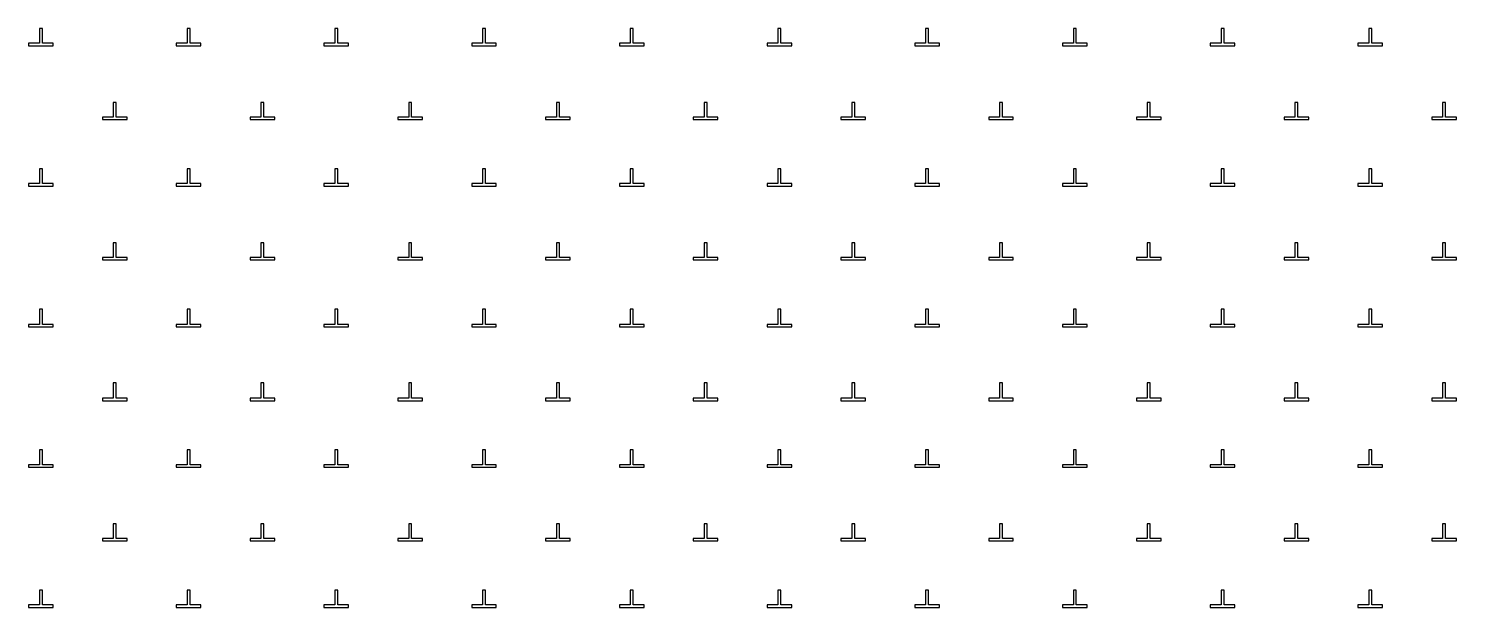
# Model space of a CAD drawing. Extents: x 550890 to 551618, y 1839259 to 1840146.
# Drawn here: x 551420.14 to 551449.14, y 1839924.57 to 1839936.33 of the extents above; entities that cross this region are included whole.
import ezdxf

# ---------------------------------------------------------------- set-up
doc = ezdxf.new("R2010")
doc.units = 0
doc.layers.add('Level 19', color=7, linetype='Continuous')

msp = doc.modelspace()

# ---------------------------------------------------------------- linework, layer by layer
at = {"layer": 'Level 19'}
for p, q in [((551420.42, 1839936.33), (551420.36, 1839936.33)), ((551420.36, 1839936.33), (551420.36, 1839936.03)), ((551420.42, 1839936.03), (551420.42, 1839936.33)), ((551423.42, 1839936.33), (551423.36, 1839936.33)), ((551423.36, 1839936.33), (551423.36, 1839936.03)), ((551423.42, 1839936.03), (551423.42, 1839936.33)), ((551426.42, 1839936.33), (551426.36, 1839936.33)), ((551426.36, 1839936.33), (551426.36, 1839936.03)), ((551426.42, 1839936.03), (551426.42, 1839936.33)), ((551429.42, 1839936.33), (551429.36, 1839936.33)), ((551429.36, 1839936.33), (551429.36, 1839936.03)), ((551429.42, 1839936.03), (551429.42, 1839936.33)), ((551432.42, 1839936.33), (551432.36, 1839936.33)), ((551432.36, 1839936.33), (551432.36, 1839936.03)), ((551432.42, 1839936.03), (551432.42, 1839936.33)), ((551435.42, 1839936.33), (551435.36, 1839936.33)), ((551435.36, 1839936.33), (551435.36, 1839936.03)), ((551435.42, 1839936.03), (551435.42, 1839936.33)), ((551438.42, 1839936.33), (551438.36, 1839936.33)), ((551438.36, 1839936.33), (551438.36, 1839936.03)), ((551438.42, 1839936.03), (551438.42, 1839936.33)), ((551441.42, 1839936.33), (551441.36, 1839936.33)), ((551441.36, 1839936.33), (551441.36, 1839936.03)), ((551441.42, 1839936.03), (551441.42, 1839936.33)), ((551444.42, 1839936.33), (551444.36, 1839936.33)), ((551444.36, 1839936.33), (551444.36, 1839936.03)), ((551444.42, 1839936.03), (551444.42, 1839936.33)), ((551447.42, 1839936.33), (551447.36, 1839936.33)), ((551447.36, 1839936.33), (551447.36, 1839936.03)), ((551447.42, 1839936.03), (551447.42, 1839936.33)), ((551420.36, 1839936.03), (551420.14, 1839936.03)), ((551420.14, 1839936.03), (551420.14, 1839935.98)), ((551420.64, 1839936.03), (551420.42, 1839936.03)), ((551420.64, 1839935.98), (551420.64, 1839936.03)), ((551423.36, 1839936.03), (551423.14, 1839936.03)), ((551423.14, 1839936.03), (551423.14, 1839935.98)), ((551423.64, 1839936.03), (551423.42, 1839936.03)), ((551423.64, 1839935.98), (551423.64, 1839936.03)), ((551426.36, 1839936.03), (551426.14, 1839936.03)), ((551426.14, 1839936.03), (551426.14, 1839935.98)), ((551426.64, 1839936.03), (551426.42, 1839936.03)), ((551426.64, 1839935.98), (551426.64, 1839936.03)), ((551429.36, 1839936.03), (551429.14, 1839936.03)), ((551429.14, 1839936.03), (551429.14, 1839935.98)), ((551429.64, 1839936.03), (551429.42, 1839936.03)), ((551429.64, 1839935.98), (551429.64, 1839936.03)), ((551432.36, 1839936.03), (551432.14, 1839936.03)), ((551432.14, 1839936.03), (551432.14, 1839935.98)), ((551432.64, 1839936.03), (551432.42, 1839936.03)), ((551432.64, 1839935.98), (551432.64, 1839936.03)), ((551435.36, 1839936.03), (551435.14, 1839936.03)), ((551435.14, 1839936.03), (551435.14, 1839935.98)), ((551435.64, 1839936.03), (551435.42, 1839936.03)), ((551435.64, 1839935.98), (551435.64, 1839936.03)), ((551438.36, 1839936.03), (551438.14, 1839936.03)), ((551438.14, 1839936.03), (551438.14, 1839935.98)), ((551438.64, 1839936.03), (551438.42, 1839936.03)), ((551438.64, 1839935.98), (551438.64, 1839936.03)), ((551441.36, 1839936.03), (551441.14, 1839936.03)), ((551441.14, 1839936.03), (551441.14, 1839935.98)), ((551441.64, 1839936.03), (551441.42, 1839936.03)), ((551441.64, 1839935.98), (551441.64, 1839936.03)), ((551444.36, 1839936.03), (551444.14, 1839936.03)), ((551444.14, 1839936.03), (551444.14, 1839935.98)), ((551444.64, 1839936.03), (551444.42, 1839936.03)), ((551444.64, 1839935.98), (551444.64, 1839936.03)), ((551447.36, 1839936.03), (551447.14, 1839936.03)), ((551447.14, 1839936.03), (551447.14, 1839935.98)), ((551447.64, 1839936.03), (551447.42, 1839936.03)), ((551447.64, 1839935.98), (551447.64, 1839936.03)), ((551420.14, 1839935.98), (551420.64, 1839935.98)), ((551423.14, 1839935.98), (551423.64, 1839935.98)), ((551426.14, 1839935.98), (551426.64, 1839935.98)), ((551429.14, 1839935.98), (551429.64, 1839935.98)), ((551432.14, 1839935.98), (551432.64, 1839935.98)), ((551435.14, 1839935.98), (551435.64, 1839935.98)), ((551438.14, 1839935.98), (551438.64, 1839935.98)), ((551441.14, 1839935.98), (551441.64, 1839935.98)), ((551444.14, 1839935.98), (551444.64, 1839935.98)), ((551447.14, 1839935.98), (551447.64, 1839935.98)), ((551421.92, 1839934.83), (551421.86, 1839934.83)), ((551421.86, 1839934.83), (551421.86, 1839934.53)), ((551421.92, 1839934.53), (551421.92, 1839934.83)), ((551424.92, 1839934.83), (551424.86, 1839934.83)), ((551424.86, 1839934.83), (551424.86, 1839934.53)), ((551424.92, 1839934.53), (551424.92, 1839934.83)), ((551427.92, 1839934.83), (551427.86, 1839934.83)), ((551427.86, 1839934.83), (551427.86, 1839934.53)), ((551427.92, 1839934.53), (551427.92, 1839934.83)), ((551430.92, 1839934.83), (551430.86, 1839934.83)), ((551430.86, 1839934.83), (551430.86, 1839934.53)), ((551430.92, 1839934.53), (551430.92, 1839934.83)), ((551433.92, 1839934.83), (551433.86, 1839934.83)), ((551433.86, 1839934.83), (551433.86, 1839934.53)), ((551433.92, 1839934.53), (551433.92, 1839934.83)), ((551436.92, 1839934.83), (551436.86, 1839934.83)), ((551436.86, 1839934.83), (551436.86, 1839934.53)), ((551436.92, 1839934.53), (551436.92, 1839934.83)), ((551439.92, 1839934.83), (551439.86, 1839934.83)), ((551439.86, 1839934.83), (551439.86, 1839934.53)), ((551439.92, 1839934.53), (551439.92, 1839934.83)), ((551442.92, 1839934.83), (551442.86, 1839934.83)), ((551442.86, 1839934.83), (551442.86, 1839934.53)), ((551442.92, 1839934.53), (551442.92, 1839934.83)), ((551445.92, 1839934.83), (551445.86, 1839934.83)), ((551445.86, 1839934.83), (551445.86, 1839934.53)), ((551445.92, 1839934.53), (551445.92, 1839934.83)), ((551448.92, 1839934.83), (551448.86, 1839934.83)), ((551448.86, 1839934.83), (551448.86, 1839934.53)), ((551448.92, 1839934.53), (551448.92, 1839934.83)), ((551421.86, 1839934.53), (551421.64, 1839934.53)), ((551421.64, 1839934.53), (551421.64, 1839934.48)), ((551421.64, 1839934.48), (551422.14, 1839934.48)), ((551422.14, 1839934.53), (551421.92, 1839934.53)), ((551422.14, 1839934.48), (551422.14, 1839934.53)), ((551424.86, 1839934.53), (551424.64, 1839934.53)), ((551424.64, 1839934.53), (551424.64, 1839934.48)), ((551424.64, 1839934.48), (551425.14, 1839934.48)), ((551425.14, 1839934.53), (551424.92, 1839934.53)), ((551425.14, 1839934.48), (551425.14, 1839934.53)), ((551427.86, 1839934.53), (551427.64, 1839934.53)), ((551427.64, 1839934.53), (551427.64, 1839934.48)), ((551427.64, 1839934.48), (551428.14, 1839934.48)), ((551428.14, 1839934.53), (551427.92, 1839934.53)), ((551428.14, 1839934.48), (551428.14, 1839934.53)), ((551430.86, 1839934.53), (551430.64, 1839934.53)), ((551430.64, 1839934.53), (551430.64, 1839934.48)), ((551430.64, 1839934.48), (551431.14, 1839934.48)), ((551431.14, 1839934.53), (551430.92, 1839934.53)), ((551431.14, 1839934.48), (551431.14, 1839934.53)), ((551433.86, 1839934.53), (551433.64, 1839934.53)), ((551433.64, 1839934.53), (551433.64, 1839934.48)), ((551433.64, 1839934.48), (551434.14, 1839934.48)), ((551434.14, 1839934.53), (551433.92, 1839934.53)), ((551434.14, 1839934.48), (551434.14, 1839934.53)), ((551436.86, 1839934.53), (551436.64, 1839934.53)), ((551436.64, 1839934.53), (551436.64, 1839934.48)), ((551436.64, 1839934.48), (551437.14, 1839934.48)), ((551437.14, 1839934.53), (551436.92, 1839934.53)), ((551437.14, 1839934.48), (551437.14, 1839934.53)), ((551439.86, 1839934.53), (551439.64, 1839934.53)), ((551439.64, 1839934.53), (551439.64, 1839934.48)), ((551439.64, 1839934.48), (551440.14, 1839934.48)), ((551440.14, 1839934.53), (551439.92, 1839934.53)), ((551440.14, 1839934.48), (551440.14, 1839934.53)), ((551442.86, 1839934.53), (551442.64, 1839934.53)), ((551442.64, 1839934.53), (551442.64, 1839934.48)), ((551442.64, 1839934.48), (551443.14, 1839934.48)), ((551443.14, 1839934.53), (551442.92, 1839934.53)), ((551443.14, 1839934.48), (551443.14, 1839934.53)), ((551445.86, 1839934.53), (551445.64, 1839934.53)), ((551445.64, 1839934.53), (551445.64, 1839934.48)), ((551445.64, 1839934.48), (551446.14, 1839934.48)), ((551446.14, 1839934.53), (551445.92, 1839934.53)), ((551446.14, 1839934.48), (551446.14, 1839934.53)), ((551448.86, 1839934.53), (551448.64, 1839934.53)), ((551448.64, 1839934.53), (551448.64, 1839934.48)), ((551448.64, 1839934.48), (551449.14, 1839934.48)), ((551449.14, 1839934.53), (551448.92, 1839934.53)), ((551449.14, 1839934.48), (551449.14, 1839934.53)), ((551420.42, 1839933.48), (551420.36, 1839933.48)), ((551420.36, 1839933.48), (551420.36, 1839933.18)), ((551420.42, 1839933.18), (551420.42, 1839933.48)), ((551423.42, 1839933.48), (551423.36, 1839933.48)), ((551423.36, 1839933.48), (551423.36, 1839933.18)), ((551423.42, 1839933.18), (551423.42, 1839933.48)), ((551426.42, 1839933.48), (551426.36, 1839933.48)), ((551426.36, 1839933.48), (551426.36, 1839933.18)), ((551426.42, 1839933.18), (551426.42, 1839933.48)), ((551429.42, 1839933.48), (551429.36, 1839933.48)), ((551429.36, 1839933.48), (551429.36, 1839933.18)), ((551429.42, 1839933.18), (551429.42, 1839933.48)), ((551432.42, 1839933.48), (551432.36, 1839933.48)), ((551432.36, 1839933.48), (551432.36, 1839933.18)), ((551432.42, 1839933.18), (551432.42, 1839933.48)), ((551435.42, 1839933.48), (551435.36, 1839933.48)), ((551435.36, 1839933.48), (551435.36, 1839933.18)), ((551435.42, 1839933.18), (551435.42, 1839933.48)), ((551438.42, 1839933.48), (551438.36, 1839933.48)), ((551438.36, 1839933.48), (551438.36, 1839933.18)), ((551438.42, 1839933.18), (551438.42, 1839933.48)), ((551441.42, 1839933.48), (551441.36, 1839933.48)), ((551441.36, 1839933.48), (551441.36, 1839933.18)), ((551441.42, 1839933.18), (551441.42, 1839933.48)), ((551444.42, 1839933.48), (551444.36, 1839933.48)), ((551444.36, 1839933.48), (551444.36, 1839933.18)), ((551444.42, 1839933.18), (551444.42, 1839933.48)), ((551447.42, 1839933.48), (551447.36, 1839933.48)), ((551447.36, 1839933.48), (551447.36, 1839933.18)), ((551447.42, 1839933.18), (551447.42, 1839933.48)), ((551420.36, 1839933.18), (551420.14, 1839933.18)), ((551420.14, 1839933.18), (551420.14, 1839933.13)), ((551420.14, 1839933.13), (551420.64, 1839933.13)), ((551420.64, 1839933.18), (551420.42, 1839933.18)), ((551420.64, 1839933.13), (551420.64, 1839933.18)), ((551423.36, 1839933.18), (551423.14, 1839933.18)), ((551423.14, 1839933.18), (551423.14, 1839933.13)), ((551423.14, 1839933.13), (551423.64, 1839933.13)), ((551423.64, 1839933.18), (551423.42, 1839933.18)), ((551423.64, 1839933.13), (551423.64, 1839933.18)), ((551426.36, 1839933.18), (551426.14, 1839933.18)), ((551426.14, 1839933.18), (551426.14, 1839933.13)), ((551426.14, 1839933.13), (551426.64, 1839933.13)), ((551426.64, 1839933.18), (551426.42, 1839933.18)), ((551426.64, 1839933.13), (551426.64, 1839933.18)), ((551429.36, 1839933.18), (551429.14, 1839933.18)), ((551429.14, 1839933.18), (551429.14, 1839933.13)), ((551429.14, 1839933.13), (551429.64, 1839933.13)), ((551429.64, 1839933.18), (551429.42, 1839933.18)), ((551429.64, 1839933.13), (551429.64, 1839933.18)), ((551432.36, 1839933.18), (551432.14, 1839933.18)), ((551432.14, 1839933.18), (551432.14, 1839933.13)), ((551432.14, 1839933.13), (551432.64, 1839933.13)), ((551432.64, 1839933.18), (551432.42, 1839933.18)), ((551432.64, 1839933.13), (551432.64, 1839933.18)), ((551435.36, 1839933.18), (551435.14, 1839933.18)), ((551435.14, 1839933.18), (551435.14, 1839933.13)), ((551435.14, 1839933.13), (551435.64, 1839933.13)), ((551435.64, 1839933.18), (551435.42, 1839933.18)), ((551435.64, 1839933.13), (551435.64, 1839933.18)), ((551438.36, 1839933.18), (551438.14, 1839933.18)), ((551438.14, 1839933.18), (551438.14, 1839933.13)), ((551438.14, 1839933.13), (551438.64, 1839933.13)), ((551438.64, 1839933.18), (551438.42, 1839933.18)), ((551438.64, 1839933.13), (551438.64, 1839933.18)), ((551441.36, 1839933.18), (551441.14, 1839933.18)), ((551441.14, 1839933.18), (551441.14, 1839933.13)), ((551441.14, 1839933.13), (551441.64, 1839933.13)), ((551441.64, 1839933.18), (551441.42, 1839933.18)), ((551441.64, 1839933.13), (551441.64, 1839933.18)), ((551444.36, 1839933.18), (551444.14, 1839933.18)), ((551444.14, 1839933.18), (551444.14, 1839933.13)), ((551444.14, 1839933.13), (551444.64, 1839933.13)), ((551444.64, 1839933.18), (551444.42, 1839933.18)), ((551444.64, 1839933.13), (551444.64, 1839933.18)), ((551447.36, 1839933.18), (551447.14, 1839933.18)), ((551447.14, 1839933.18), (551447.14, 1839933.13)), ((551447.14, 1839933.13), (551447.64, 1839933.13)), ((551447.64, 1839933.18), (551447.42, 1839933.18)), ((551447.64, 1839933.13), (551447.64, 1839933.18)), ((551421.92, 1839931.98), (551421.86, 1839931.98)), ((551421.86, 1839931.98), (551421.86, 1839931.68)), ((551421.92, 1839931.68), (551421.92, 1839931.98)), ((551424.92, 1839931.98), (551424.86, 1839931.98)), ((551424.86, 1839931.98), (551424.86, 1839931.68)), ((551424.92, 1839931.68), (551424.92, 1839931.98)), ((551427.92, 1839931.98), (551427.86, 1839931.98)), ((551427.86, 1839931.98), (551427.86, 1839931.68)), ((551427.92, 1839931.68), (551427.92, 1839931.98)), ((551430.92, 1839931.98), (551430.86, 1839931.98)), ((551430.86, 1839931.98), (551430.86, 1839931.68)), ((551430.92, 1839931.68), (551430.92, 1839931.98)), ((551433.92, 1839931.98), (551433.86, 1839931.98)), ((551433.86, 1839931.98), (551433.86, 1839931.68)), ((551433.92, 1839931.68), (551433.92, 1839931.98)), ((551436.92, 1839931.98), (551436.86, 1839931.98)), ((551436.86, 1839931.98), (551436.86, 1839931.68)), ((551436.92, 1839931.68), (551436.92, 1839931.98)), ((551439.92, 1839931.98), (551439.86, 1839931.98)), ((551439.86, 1839931.98), (551439.86, 1839931.68)), ((551439.92, 1839931.68), (551439.92, 1839931.98)), ((551442.92, 1839931.98), (551442.86, 1839931.98)), ((551442.86, 1839931.98), (551442.86, 1839931.68)), ((551442.92, 1839931.68), (551442.92, 1839931.98)), ((551445.92, 1839931.98), (551445.86, 1839931.98)), ((551445.86, 1839931.98), (551445.86, 1839931.68)), ((551445.92, 1839931.68), (551445.92, 1839931.98)), ((551448.92, 1839931.98), (551448.86, 1839931.98)), ((551448.86, 1839931.98), (551448.86, 1839931.68)), ((551448.92, 1839931.68), (551448.92, 1839931.98)), ((551421.86, 1839931.68), (551421.64, 1839931.68)), ((551421.64, 1839931.68), (551421.64, 1839931.63)), ((551422.14, 1839931.68), (551421.92, 1839931.68)), ((551422.14, 1839931.63), (551422.14, 1839931.68)), ((551424.86, 1839931.68), (551424.64, 1839931.68)), ((551424.64, 1839931.68), (551424.64, 1839931.63)), ((551425.14, 1839931.68), (551424.92, 1839931.68)), ((551425.14, 1839931.63), (551425.14, 1839931.68)), ((551427.86, 1839931.68), (551427.64, 1839931.68)), ((551427.64, 1839931.68), (551427.64, 1839931.63)), ((551428.14, 1839931.68), (551427.92, 1839931.68)), ((551428.14, 1839931.63), (551428.14, 1839931.68)), ((551430.86, 1839931.68), (551430.64, 1839931.68)), ((551430.64, 1839931.68), (551430.64, 1839931.63)), ((551431.14, 1839931.68), (551430.92, 1839931.68)), ((551431.14, 1839931.63), (551431.14, 1839931.68)), ((551433.86, 1839931.68), (551433.64, 1839931.68)), ((551433.64, 1839931.68), (551433.64, 1839931.63)), ((551434.14, 1839931.68), (551433.92, 1839931.68)), ((551434.14, 1839931.63), (551434.14, 1839931.68)), ((551436.86, 1839931.68), (551436.64, 1839931.68)), ((551436.64, 1839931.68), (551436.64, 1839931.63)), ((551437.14, 1839931.68), (551436.92, 1839931.68)), ((551437.14, 1839931.63), (551437.14, 1839931.68)), ((551439.86, 1839931.68), (551439.64, 1839931.68)), ((551439.64, 1839931.68), (551439.64, 1839931.63)), ((551440.14, 1839931.68), (551439.92, 1839931.68)), ((551440.14, 1839931.63), (551440.14, 1839931.68)), ((551442.86, 1839931.68), (551442.64, 1839931.68)), ((551442.64, 1839931.68), (551442.64, 1839931.63)), ((551443.14, 1839931.68), (551442.92, 1839931.68)), ((551443.14, 1839931.63), (551443.14, 1839931.68)), ((551445.86, 1839931.68), (551445.64, 1839931.68)), ((551445.64, 1839931.68), (551445.64, 1839931.63)), ((551446.14, 1839931.68), (551445.92, 1839931.68)), ((551446.14, 1839931.63), (551446.14, 1839931.68)), ((551448.86, 1839931.68), (551448.64, 1839931.68)), ((551448.64, 1839931.68), (551448.64, 1839931.63)), ((551449.14, 1839931.68), (551448.92, 1839931.68)), ((551449.14, 1839931.63), (551449.14, 1839931.68)), ((551421.64, 1839931.63), (551422.14, 1839931.63)), ((551424.64, 1839931.63), (551425.14, 1839931.63)), ((551427.64, 1839931.63), (551428.14, 1839931.63)), ((551430.64, 1839931.63), (551431.14, 1839931.63)), ((551433.64, 1839931.63), (551434.14, 1839931.63)), ((551436.64, 1839931.63), (551437.14, 1839931.63)), ((551439.64, 1839931.63), (551440.14, 1839931.63)), ((551442.64, 1839931.63), (551443.14, 1839931.63)), ((551445.64, 1839931.63), (551446.14, 1839931.63)), ((551448.64, 1839931.63), (551449.14, 1839931.63)), ((551420.42, 1839930.63), (551420.36, 1839930.63)), ((551420.36, 1839930.63), (551420.36, 1839930.32)), ((551420.42, 1839930.32), (551420.42, 1839930.63)), ((551423.42, 1839930.63), (551423.36, 1839930.63)), ((551423.36, 1839930.63), (551423.36, 1839930.32)), ((551423.42, 1839930.32), (551423.42, 1839930.63)), ((551426.42, 1839930.63), (551426.36, 1839930.63)), ((551426.36, 1839930.63), (551426.36, 1839930.32)), ((551426.42, 1839930.32), (551426.42, 1839930.63)), ((551429.42, 1839930.63), (551429.36, 1839930.63)), ((551429.36, 1839930.63), (551429.36, 1839930.32)), ((551429.42, 1839930.32), (551429.42, 1839930.63)), ((551432.42, 1839930.63), (551432.36, 1839930.63)), ((551432.36, 1839930.63), (551432.36, 1839930.32)), ((551432.42, 1839930.32), (551432.42, 1839930.63)), ((551435.42, 1839930.63), (551435.36, 1839930.63)), ((551435.36, 1839930.63), (551435.36, 1839930.32)), ((551435.42, 1839930.32), (551435.42, 1839930.63)), ((551438.42, 1839930.63), (551438.36, 1839930.63)), ((551438.36, 1839930.63), (551438.36, 1839930.32)), ((551438.42, 1839930.32), (551438.42, 1839930.63)), ((551441.42, 1839930.63), (551441.36, 1839930.63)), ((551441.36, 1839930.63), (551441.36, 1839930.32)), ((551441.42, 1839930.32), (551441.42, 1839930.63)), ((551444.42, 1839930.63), (551444.36, 1839930.63)), ((551444.36, 1839930.63), (551444.36, 1839930.32)), ((551444.42, 1839930.32), (551444.42, 1839930.63)), ((551447.42, 1839930.63), (551447.36, 1839930.63)), ((551447.36, 1839930.63), (551447.36, 1839930.32)), ((551447.42, 1839930.32), (551447.42, 1839930.63)), ((551420.36, 1839930.32), (551420.14, 1839930.32)), ((551420.14, 1839930.32), (551420.14, 1839930.27)), ((551420.14, 1839930.27), (551420.64, 1839930.27)), ((551420.64, 1839930.32), (551420.42, 1839930.32)), ((551420.64, 1839930.27), (551420.64, 1839930.32)), ((551423.36, 1839930.32), (551423.14, 1839930.32)), ((551423.14, 1839930.32), (551423.14, 1839930.27)), ((551423.14, 1839930.27), (551423.64, 1839930.27)), ((551423.64, 1839930.32), (551423.42, 1839930.32)), ((551423.64, 1839930.27), (551423.64, 1839930.32)), ((551426.36, 1839930.32), (551426.14, 1839930.32)), ((551426.14, 1839930.32), (551426.14, 1839930.27)), ((551426.14, 1839930.27), (551426.64, 1839930.27)), ((551426.64, 1839930.32), (551426.42, 1839930.32)), ((551426.64, 1839930.27), (551426.64, 1839930.32)), ((551429.36, 1839930.32), (551429.14, 1839930.32)), ((551429.14, 1839930.32), (551429.14, 1839930.27)), ((551429.14, 1839930.27), (551429.64, 1839930.27)), ((551429.64, 1839930.32), (551429.42, 1839930.32)), ((551429.64, 1839930.27), (551429.64, 1839930.32)), ((551432.36, 1839930.32), (551432.14, 1839930.32)), ((551432.14, 1839930.32), (551432.14, 1839930.27)), ((551432.14, 1839930.27), (551432.64, 1839930.27)), ((551432.64, 1839930.32), (551432.42, 1839930.32)), ((551432.64, 1839930.27), (551432.64, 1839930.32)), ((551435.36, 1839930.32), (551435.14, 1839930.32)), ((551435.14, 1839930.32), (551435.14, 1839930.27)), ((551435.14, 1839930.27), (551435.64, 1839930.27)), ((551435.64, 1839930.32), (551435.42, 1839930.32)), ((551435.64, 1839930.27), (551435.64, 1839930.32)), ((551438.36, 1839930.32), (551438.14, 1839930.32)), ((551438.14, 1839930.32), (551438.14, 1839930.27)), ((551438.14, 1839930.27), (551438.64, 1839930.27)), ((551438.64, 1839930.32), (551438.42, 1839930.32)), ((551438.64, 1839930.27), (551438.64, 1839930.32)), ((551441.36, 1839930.32), (551441.14, 1839930.32)), ((551441.14, 1839930.32), (551441.14, 1839930.27)), ((551441.14, 1839930.27), (551441.64, 1839930.27)), ((551441.64, 1839930.32), (551441.42, 1839930.32)), ((551441.64, 1839930.27), (551441.64, 1839930.32)), ((551444.36, 1839930.32), (551444.14, 1839930.32)), ((551444.14, 1839930.32), (551444.14, 1839930.27)), ((551444.14, 1839930.27), (551444.64, 1839930.27)), ((551444.64, 1839930.32), (551444.42, 1839930.32)), ((551444.64, 1839930.27), (551444.64, 1839930.32)), ((551447.36, 1839930.32), (551447.14, 1839930.32)), ((551447.14, 1839930.32), (551447.14, 1839930.27)), ((551447.14, 1839930.27), (551447.64, 1839930.27)), ((551447.64, 1839930.32), (551447.42, 1839930.32)), ((551447.64, 1839930.27), (551447.64, 1839930.32)), ((551421.92, 1839929.13), (551421.86, 1839929.13)), ((551421.86, 1839929.13), (551421.86, 1839928.82)), ((551421.92, 1839928.82), (551421.92, 1839929.13)), ((551424.92, 1839929.13), (551424.86, 1839929.13)), ((551424.86, 1839929.13), (551424.86, 1839928.82)), ((551424.92, 1839928.82), (551424.92, 1839929.13)), ((551427.92, 1839929.13), (551427.86, 1839929.13)), ((551427.86, 1839929.13), (551427.86, 1839928.82)), ((551427.92, 1839928.82), (551427.92, 1839929.13)), ((551430.92, 1839929.13), (551430.86, 1839929.13)), ((551430.86, 1839929.13), (551430.86, 1839928.82)), ((551430.92, 1839928.82), (551430.92, 1839929.13)), ((551433.92, 1839929.13), (551433.86, 1839929.13)), ((551433.86, 1839929.13), (551433.86, 1839928.82)), ((551433.92, 1839928.82), (551433.92, 1839929.13)), ((551436.92, 1839929.13), (551436.86, 1839929.13)), ((551436.86, 1839929.13), (551436.86, 1839928.82)), ((551436.92, 1839928.82), (551436.92, 1839929.13)), ((551439.92, 1839929.13), (551439.86, 1839929.13)), ((551439.86, 1839929.13), (551439.86, 1839928.82)), ((551439.92, 1839928.82), (551439.92, 1839929.13)), ((551442.92, 1839929.13), (551442.86, 1839929.13)), ((551442.86, 1839929.13), (551442.86, 1839928.82)), ((551442.92, 1839928.82), (551442.92, 1839929.13)), ((551445.92, 1839929.13), (551445.86, 1839929.13)), ((551445.86, 1839929.13), (551445.86, 1839928.82)), ((551445.92, 1839928.82), (551445.92, 1839929.13)), ((551448.92, 1839929.13), (551448.86, 1839929.13)), ((551448.86, 1839929.13), (551448.86, 1839928.82)), ((551448.92, 1839928.82), (551448.92, 1839929.13)), ((551421.86, 1839928.82), (551421.64, 1839928.82)), ((551421.64, 1839928.82), (551421.64, 1839928.77)), ((551422.14, 1839928.82), (551421.92, 1839928.82)), ((551422.14, 1839928.77), (551422.14, 1839928.82)), ((551424.86, 1839928.82), (551424.64, 1839928.82)), ((551424.64, 1839928.82), (551424.64, 1839928.77)), ((551425.14, 1839928.82), (551424.92, 1839928.82)), ((551425.14, 1839928.77), (551425.14, 1839928.82)), ((551427.86, 1839928.82), (551427.64, 1839928.82)), ((551427.64, 1839928.82), (551427.64, 1839928.77)), ((551428.14, 1839928.82), (551427.92, 1839928.82)), ((551428.14, 1839928.77), (551428.14, 1839928.82)), ((551430.86, 1839928.82), (551430.64, 1839928.82)), ((551430.64, 1839928.82), (551430.64, 1839928.77)), ((551431.14, 1839928.82), (551430.92, 1839928.82)), ((551431.14, 1839928.77), (551431.14, 1839928.82)), ((551433.86, 1839928.82), (551433.64, 1839928.82)), ((551433.64, 1839928.82), (551433.64, 1839928.77)), ((551434.14, 1839928.82), (551433.92, 1839928.82)), ((551434.14, 1839928.77), (551434.14, 1839928.82)), ((551436.86, 1839928.82), (551436.64, 1839928.82)), ((551436.64, 1839928.82), (551436.64, 1839928.77)), ((551437.14, 1839928.82), (551436.92, 1839928.82)), ((551437.14, 1839928.77), (551437.14, 1839928.82)), ((551439.86, 1839928.82), (551439.64, 1839928.82)), ((551439.64, 1839928.82), (551439.64, 1839928.77)), ((551440.14, 1839928.82), (551439.92, 1839928.82)), ((551440.14, 1839928.77), (551440.14, 1839928.82)), ((551442.86, 1839928.82), (551442.64, 1839928.82)), ((551442.64, 1839928.82), (551442.64, 1839928.77)), ((551443.14, 1839928.82), (551442.92, 1839928.82)), ((551443.14, 1839928.77), (551443.14, 1839928.82)), ((551445.86, 1839928.82), (551445.64, 1839928.82)), ((551445.64, 1839928.82), (551445.64, 1839928.77)), ((551446.14, 1839928.82), (551445.92, 1839928.82)), ((551446.14, 1839928.77), (551446.14, 1839928.82)), ((551448.86, 1839928.82), (551448.64, 1839928.82)), ((551448.64, 1839928.82), (551448.64, 1839928.77)), ((551449.14, 1839928.82), (551448.92, 1839928.82)), ((551449.14, 1839928.77), (551449.14, 1839928.82)), ((551421.64, 1839928.77), (551422.14, 1839928.77)), ((551424.64, 1839928.77), (551425.14, 1839928.77)), ((551427.64, 1839928.77), (551428.14, 1839928.77)), ((551430.64, 1839928.77), (551431.14, 1839928.77)), ((551433.64, 1839928.77), (551434.14, 1839928.77)), ((551436.64, 1839928.77), (551437.14, 1839928.77)), ((551439.64, 1839928.77), (551440.14, 1839928.77)), ((551442.64, 1839928.77), (551443.14, 1839928.77)), ((551445.64, 1839928.77), (551446.14, 1839928.77)), ((551448.64, 1839928.77), (551449.14, 1839928.77)), ((551420.42, 1839927.77), (551420.36, 1839927.77)), ((551420.36, 1839927.77), (551420.36, 1839927.47)), ((551420.42, 1839927.47), (551420.42, 1839927.77)), ((551423.42, 1839927.77), (551423.36, 1839927.77)), ((551423.36, 1839927.77), (551423.36, 1839927.47)), ((551423.42, 1839927.47), (551423.42, 1839927.77)), ((551426.42, 1839927.77), (551426.36, 1839927.77)), ((551426.36, 1839927.77), (551426.36, 1839927.47)), ((551426.42, 1839927.47), (551426.42, 1839927.77)), ((551429.42, 1839927.77), (551429.36, 1839927.77)), ((551429.36, 1839927.77), (551429.36, 1839927.47)), ((551429.42, 1839927.47), (551429.42, 1839927.77)), ((551432.42, 1839927.77), (551432.36, 1839927.77)), ((551432.36, 1839927.77), (551432.36, 1839927.47)), ((551432.42, 1839927.47), (551432.42, 1839927.77)), ((551435.42, 1839927.77), (551435.36, 1839927.77)), ((551435.36, 1839927.77), (551435.36, 1839927.47)), ((551435.42, 1839927.47), (551435.42, 1839927.77)), ((551438.42, 1839927.77), (551438.36, 1839927.77)), ((551438.36, 1839927.77), (551438.36, 1839927.47)), ((551438.42, 1839927.47), (551438.42, 1839927.77)), ((551441.42, 1839927.77), (551441.36, 1839927.77)), ((551441.36, 1839927.77), (551441.36, 1839927.47)), ((551441.42, 1839927.47), (551441.42, 1839927.77)), ((551444.42, 1839927.77), (551444.36, 1839927.77)), ((551444.36, 1839927.77), (551444.36, 1839927.47)), ((551444.42, 1839927.47), (551444.42, 1839927.77)), ((551447.42, 1839927.77), (551447.36, 1839927.77)), ((551447.36, 1839927.77), (551447.36, 1839927.47)), ((551447.42, 1839927.47), (551447.42, 1839927.77)), ((551420.36, 1839927.47), (551420.14, 1839927.47)), ((551420.14, 1839927.47), (551420.14, 1839927.42)), ((551420.14, 1839927.42), (551420.64, 1839927.42)), ((551420.64, 1839927.47), (551420.42, 1839927.47)), ((551420.64, 1839927.42), (551420.64, 1839927.47)), ((551423.36, 1839927.47), (551423.14, 1839927.47)), ((551423.14, 1839927.47), (551423.14, 1839927.42)), ((551423.14, 1839927.42), (551423.64, 1839927.42)), ((551423.64, 1839927.47), (551423.42, 1839927.47)), ((551423.64, 1839927.42), (551423.64, 1839927.47)), ((551426.36, 1839927.47), (551426.14, 1839927.47)), ((551426.14, 1839927.47), (551426.14, 1839927.42)), ((551426.14, 1839927.42), (551426.64, 1839927.42)), ((551426.64, 1839927.47), (551426.42, 1839927.47)), ((551426.64, 1839927.42), (551426.64, 1839927.47)), ((551429.36, 1839927.47), (551429.14, 1839927.47)), ((551429.14, 1839927.47), (551429.14, 1839927.42)), ((551429.14, 1839927.42), (551429.64, 1839927.42)), ((551429.64, 1839927.47), (551429.42, 1839927.47)), ((551429.64, 1839927.42), (551429.64, 1839927.47)), ((551432.36, 1839927.47), (551432.14, 1839927.47)), ((551432.14, 1839927.47), (551432.14, 1839927.42)), ((551432.14, 1839927.42), (551432.64, 1839927.42)), ((551432.64, 1839927.47), (551432.42, 1839927.47)), ((551432.64, 1839927.42), (551432.64, 1839927.47)), ((551435.36, 1839927.47), (551435.14, 1839927.47)), ((551435.14, 1839927.47), (551435.14, 1839927.42)), ((551435.14, 1839927.42), (551435.64, 1839927.42)), ((551435.64, 1839927.47), (551435.42, 1839927.47)), ((551435.64, 1839927.42), (551435.64, 1839927.47)), ((551438.36, 1839927.47), (551438.14, 1839927.47)), ((551438.14, 1839927.47), (551438.14, 1839927.42)), ((551438.14, 1839927.42), (551438.64, 1839927.42)), ((551438.64, 1839927.47), (551438.42, 1839927.47)), ((551438.64, 1839927.42), (551438.64, 1839927.47)), ((551441.36, 1839927.47), (551441.14, 1839927.47)), ((551441.14, 1839927.47), (551441.14, 1839927.42)), ((551441.14, 1839927.42), (551441.64, 1839927.42)), ((551441.64, 1839927.47), (551441.42, 1839927.47)), ((551441.64, 1839927.42), (551441.64, 1839927.47)), ((551444.36, 1839927.47), (551444.14, 1839927.47)), ((551444.14, 1839927.47), (551444.14, 1839927.42)), ((551444.14, 1839927.42), (551444.64, 1839927.42)), ((551444.64, 1839927.47), (551444.42, 1839927.47)), ((551444.64, 1839927.42), (551444.64, 1839927.47)), ((551447.36, 1839927.47), (551447.14, 1839927.47)), ((551447.14, 1839927.47), (551447.14, 1839927.42)), ((551447.14, 1839927.42), (551447.64, 1839927.42)), ((551447.64, 1839927.47), (551447.42, 1839927.47)), ((551447.64, 1839927.42), (551447.64, 1839927.47)), ((551421.92, 1839926.27), (551421.86, 1839926.27)), ((551421.86, 1839926.27), (551421.86, 1839925.97)), ((551421.92, 1839925.97), (551421.92, 1839926.27)), ((551424.92, 1839926.27), (551424.86, 1839926.27)), ((551424.86, 1839926.27), (551424.86, 1839925.97)), ((551424.92, 1839925.97), (551424.92, 1839926.27)), ((551427.92, 1839926.27), (551427.86, 1839926.27)), ((551427.86, 1839926.27), (551427.86, 1839925.97)), ((551427.92, 1839925.97), (551427.92, 1839926.27)), ((551430.92, 1839926.27), (551430.86, 1839926.27)), ((551430.86, 1839926.27), (551430.86, 1839925.97)), ((551430.92, 1839925.97), (551430.92, 1839926.27)), ((551433.92, 1839926.27), (551433.86, 1839926.27)), ((551433.86, 1839926.27), (551433.86, 1839925.97)), ((551433.92, 1839925.97), (551433.92, 1839926.27)), ((551436.92, 1839926.27), (551436.86, 1839926.27)), ((551436.86, 1839926.27), (551436.86, 1839925.97)), ((551436.92, 1839925.97), (551436.92, 1839926.27)), ((551439.92, 1839926.27), (551439.86, 1839926.27)), ((551439.86, 1839926.27), (551439.86, 1839925.97)), ((551439.92, 1839925.97), (551439.92, 1839926.27)), ((551442.92, 1839926.27), (551442.86, 1839926.27)), ((551442.86, 1839926.27), (551442.86, 1839925.97)), ((551442.92, 1839925.97), (551442.92, 1839926.27)), ((551445.92, 1839926.27), (551445.86, 1839926.27)), ((551445.86, 1839926.27), (551445.86, 1839925.97)), ((551445.92, 1839925.97), (551445.92, 1839926.27)), ((551448.92, 1839926.27), (551448.86, 1839926.27)), ((551448.86, 1839926.27), (551448.86, 1839925.97)), ((551448.92, 1839925.97), (551448.92, 1839926.27)), ((551421.86, 1839925.97), (551421.64, 1839925.97)), ((551421.64, 1839925.97), (551421.64, 1839925.92)), ((551421.64, 1839925.92), (551422.14, 1839925.92)), ((551422.14, 1839925.97), (551421.92, 1839925.97)), ((551422.14, 1839925.92), (551422.14, 1839925.97)), ((551424.86, 1839925.97), (551424.64, 1839925.97)), ((551424.64, 1839925.97), (551424.64, 1839925.92)), ((551424.64, 1839925.92), (551425.14, 1839925.92)), ((551425.14, 1839925.97), (551424.92, 1839925.97)), ((551425.14, 1839925.92), (551425.14, 1839925.97)), ((551427.86, 1839925.97), (551427.64, 1839925.97)), ((551427.64, 1839925.97), (551427.64, 1839925.92)), ((551427.64, 1839925.92), (551428.14, 1839925.92)), ((551428.14, 1839925.97), (551427.92, 1839925.97)), ((551428.14, 1839925.92), (551428.14, 1839925.97)), ((551430.86, 1839925.97), (551430.64, 1839925.97)), ((551430.64, 1839925.97), (551430.64, 1839925.92)), ((551430.64, 1839925.92), (551431.14, 1839925.92)), ((551431.14, 1839925.97), (551430.92, 1839925.97)), ((551431.14, 1839925.92), (551431.14, 1839925.97)), ((551433.86, 1839925.97), (551433.64, 1839925.97)), ((551433.64, 1839925.97), (551433.64, 1839925.92)), ((551433.64, 1839925.92), (551434.14, 1839925.92)), ((551434.14, 1839925.97), (551433.92, 1839925.97)), ((551434.14, 1839925.92), (551434.14, 1839925.97)), ((551436.86, 1839925.97), (551436.64, 1839925.97)), ((551436.64, 1839925.97), (551436.64, 1839925.92)), ((551436.64, 1839925.92), (551437.14, 1839925.92)), ((551437.14, 1839925.97), (551436.92, 1839925.97)), ((551437.14, 1839925.92), (551437.14, 1839925.97)), ((551439.86, 1839925.97), (551439.64, 1839925.97)), ((551439.64, 1839925.97), (551439.64, 1839925.92)), ((551439.64, 1839925.92), (551440.14, 1839925.92)), ((551440.14, 1839925.97), (551439.92, 1839925.97)), ((551440.14, 1839925.92), (551440.14, 1839925.97)), ((551442.86, 1839925.97), (551442.64, 1839925.97)), ((551442.64, 1839925.97), (551442.64, 1839925.92)), ((551442.64, 1839925.92), (551443.14, 1839925.92)), ((551443.14, 1839925.97), (551442.92, 1839925.97)), ((551443.14, 1839925.92), (551443.14, 1839925.97)), ((551445.86, 1839925.97), (551445.64, 1839925.97)), ((551445.64, 1839925.97), (551445.64, 1839925.92)), ((551445.64, 1839925.92), (551446.14, 1839925.92)), ((551446.14, 1839925.97), (551445.92, 1839925.97)), ((551446.14, 1839925.92), (551446.14, 1839925.97)), ((551448.86, 1839925.97), (551448.64, 1839925.97)), ((551448.64, 1839925.97), (551448.64, 1839925.92)), ((551448.64, 1839925.92), (551449.14, 1839925.92)), ((551449.14, 1839925.97), (551448.92, 1839925.97)), ((551449.14, 1839925.92), (551449.14, 1839925.97)), ((551420.42, 1839924.92), (551420.36, 1839924.92)), ((551420.36, 1839924.92), (551420.36, 1839924.62)), ((551420.42, 1839924.62), (551420.42, 1839924.92)), ((551423.42, 1839924.92), (551423.36, 1839924.92)), ((551423.36, 1839924.92), (551423.36, 1839924.62)), ((551423.42, 1839924.62), (551423.42, 1839924.92)), ((551426.42, 1839924.92), (551426.36, 1839924.92)), ((551426.36, 1839924.92), (551426.36, 1839924.62)), ((551426.42, 1839924.62), (551426.42, 1839924.92)), ((551429.42, 1839924.92), (551429.36, 1839924.92)), ((551429.36, 1839924.92), (551429.36, 1839924.62)), ((551429.42, 1839924.62), (551429.42, 1839924.92)), ((551432.42, 1839924.92), (551432.36, 1839924.92)), ((551432.36, 1839924.92), (551432.36, 1839924.62)), ((551432.42, 1839924.62), (551432.42, 1839924.92)), ((551435.42, 1839924.92), (551435.36, 1839924.92)), ((551435.36, 1839924.92), (551435.36, 1839924.62)), ((551435.42, 1839924.62), (551435.42, 1839924.92)), ((551438.42, 1839924.92), (551438.36, 1839924.92)), ((551438.36, 1839924.92), (551438.36, 1839924.62)), ((551438.42, 1839924.62), (551438.42, 1839924.92)), ((551441.42, 1839924.92), (551441.36, 1839924.92)), ((551441.36, 1839924.92), (551441.36, 1839924.62)), ((551441.42, 1839924.62), (551441.42, 1839924.92)), ((551444.42, 1839924.92), (551444.36, 1839924.92)), ((551444.36, 1839924.92), (551444.36, 1839924.62)), ((551444.42, 1839924.62), (551444.42, 1839924.92)), ((551447.42, 1839924.92), (551447.36, 1839924.92)), ((551447.36, 1839924.92), (551447.36, 1839924.62)), ((551447.42, 1839924.62), (551447.42, 1839924.92)), ((551420.36, 1839924.62), (551420.14, 1839924.62)), ((551420.14, 1839924.62), (551420.14, 1839924.57)), ((551420.14, 1839924.57), (551420.64, 1839924.57)), ((551420.64, 1839924.62), (551420.42, 1839924.62)), ((551420.64, 1839924.57), (551420.64, 1839924.62)), ((551423.36, 1839924.62), (551423.14, 1839924.62)), ((551423.14, 1839924.62), (551423.14, 1839924.57)), ((551423.14, 1839924.57), (551423.64, 1839924.57)), ((551423.64, 1839924.62), (551423.42, 1839924.62)), ((551423.64, 1839924.57), (551423.64, 1839924.62)), ((551426.36, 1839924.62), (551426.14, 1839924.62)), ((551426.14, 1839924.62), (551426.14, 1839924.57)), ((551426.14, 1839924.57), (551426.64, 1839924.57)), ((551426.64, 1839924.62), (551426.42, 1839924.62)), ((551426.64, 1839924.57), (551426.64, 1839924.62)), ((551429.36, 1839924.62), (551429.14, 1839924.62)), ((551429.14, 1839924.62), (551429.14, 1839924.57)), ((551429.14, 1839924.57), (551429.64, 1839924.57)), ((551429.64, 1839924.62), (551429.42, 1839924.62)), ((551429.64, 1839924.57), (551429.64, 1839924.62)), ((551432.36, 1839924.62), (551432.14, 1839924.62)), ((551432.14, 1839924.62), (551432.14, 1839924.57)), ((551432.14, 1839924.57), (551432.64, 1839924.57)), ((551432.64, 1839924.62), (551432.42, 1839924.62)), ((551432.64, 1839924.57), (551432.64, 1839924.62)), ((551435.36, 1839924.62), (551435.14, 1839924.62)), ((551435.14, 1839924.62), (551435.14, 1839924.57)), ((551435.14, 1839924.57), (551435.64, 1839924.57)), ((551435.64, 1839924.62), (551435.42, 1839924.62)), ((551435.64, 1839924.57), (551435.64, 1839924.62)), ((551438.36, 1839924.62), (551438.14, 1839924.62)), ((551438.14, 1839924.62), (551438.14, 1839924.57)), ((551438.14, 1839924.57), (551438.64, 1839924.57)), ((551438.64, 1839924.62), (551438.42, 1839924.62)), ((551438.64, 1839924.57), (551438.64, 1839924.62)), ((551441.36, 1839924.62), (551441.14, 1839924.62)), ((551441.14, 1839924.62), (551441.14, 1839924.57)), ((551441.14, 1839924.57), (551441.64, 1839924.57)), ((551441.64, 1839924.62), (551441.42, 1839924.62)), ((551441.64, 1839924.57), (551441.64, 1839924.62)), ((551444.36, 1839924.62), (551444.14, 1839924.62)), ((551444.14, 1839924.62), (551444.14, 1839924.57)), ((551444.14, 1839924.57), (551444.64, 1839924.57)), ((551444.64, 1839924.62), (551444.42, 1839924.62)), ((551444.64, 1839924.57), (551444.64, 1839924.62)), ((551447.36, 1839924.62), (551447.14, 1839924.62)), ((551447.14, 1839924.62), (551447.14, 1839924.57)), ((551447.14, 1839924.57), (551447.64, 1839924.57)), ((551447.64, 1839924.62), (551447.42, 1839924.62)), ((551447.64, 1839924.57), (551447.64, 1839924.62))]:
    msp.add_line(p, q, dxfattribs=at)

doc.saveas('drawing.dxf')
